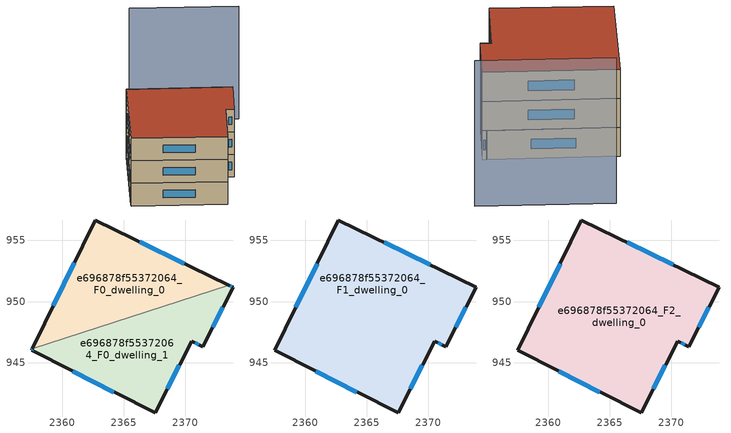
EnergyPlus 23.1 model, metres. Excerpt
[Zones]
e696878f55372064_F0_dwelling_0
 floor ground (EU_floor_Construction): 2373.55,951.33 2357.57,946.17 2362.7,956.64 z0
 wall outside (EU_wall_Construction): 2373.55,951.33 2362.7,956.64 2357.57,946.17 z0:3
 wall to e696878f55372064_F0_dwelling_1 (EU_wall_Construction): 2357.57,946.17 2373.55,951.33 z0:3
 window (EU_Window_Construction): 2360.99,953.15 2359.28,949.66 / 2369.94,953.1 2366.32,954.87 z1:2
e696878f55372064_F0_dwelling_1
 floor ground (EU_floor_Construction): 2373.91,951.15 2371.44,946.31 2370.53,946.78 2367.56,940.92 2357.49,946.01 2357.57,946.17 2373.55,951.33 z0
 wall outside (EU_wall_Construction): 2357.57,946.17 2357.49,946.01 2367.56,940.92 2370.53,946.78 2371.44,946.31 2373.91,951.15 2373.55,951.33 z0:3
 window (EU_Window_Construction): 2360.85,944.32 2364.21,942.62 / 2357.54,946.12 2357.52,946.07 / 2373.79,951.21 2373.67,951.27 / 2372.26,947.93 2373.09,949.54 / 2370.83,946.63 2371.14,946.47 / 2368.55,942.88 2369.54,944.83 z1:2
e696878f55372064_F1_dwelling_0
 floor to e696878f55372064_F0_dwelling_0 (EU_floor_Construction): 2373.55,951.33 2357.57,946.17 2362.7,956.64 z3
 floor to e696878f55372064_F0_dwelling_1 (EU_floor_Construction): 2373.91,951.15 2371.44,946.31 2370.53,946.78 2367.56,940.92 2357.49,946.01 2357.57,946.17 2373.55,951.33 z3
 wall outside (EU_wall_Construction): 2367.56,940.92 2370.53,946.78 2371.44,946.31 2373.91,951.15 2362.7,956.64 2357.49,946.01 2367.56,940.92 z3:6
 window (EU_Window_Construction): 2368.55,942.88 2369.54,944.83 / 2360.85,944.32 2364.21,942.62 / 2360.97,953.1 2359.23,949.56 / 2370.18,952.98 2366.44,954.81 / 2372.26,947.93 2373.09,949.54 / 2370.83,946.63 2371.14,946.47 z4:5
e696878f55372064_F2_dwelling_0
 floor to e696878f55372064_F1_dwelling_0 (EU_floor_Construction): 2373.91,951.15 2371.44,946.31 2370.53,946.78 2367.56,940.92 2357.49,946.01 2362.7,956.64 z6
 wall outside (EU_wall_Construction): 2367.56,940.92 2370.53,946.78 2371.44,946.31 2373.91,951.15 2362.7,956.64 2357.49,946.01 2367.56,940.92 z6:9
 window (EU_Window_Construction): 2368.55,942.88 2369.54,944.83 / 2360.85,944.32 2364.21,942.62 / 2360.97,953.1 2359.23,949.56 / 2370.18,952.98 2366.44,954.81 / 2372.26,947.93 2373.09,949.54 / 2370.83,946.63 2371.14,946.47 z7:8
 roof outside (EU_roof_Construction): 2371.44,946.31 2373.91,951.15 2362.7,956.64 2357.49,946.01 2367.56,940.92 2370.53,946.78 z9
shading: 2378.72,958.4 2367.25,964.13 z0:15
[Building]
EU S2 Campaign: North Axis=0; Terrain=City; Solar Distribution=FullExterior
[Site:Location]
Bologna: Latitude=44.5; Longitude=11.25; Time Zone=1; Elevation=37
[SizingPeriod:WeatherFileDays]
AnnualSizingPeriod: Begin Month=1; Begin Day of Month=1; End Month=12; End Day of Month=31; Day of Week for Start Day=Monday; Use Weather File Daylight Saving Period=No; Use Weather File Rain and Snow Indicators=No
[MATERIAL]
EU_InternalMass_Material: Roughness=MediumRough; Thickness=0.1; Conductivity=1; Density=1800; Specific Heat=900; Thermal Absorptance=0.9; Solar Absorptance=0.7; Visible Absorptance=0.7
[MATERIAL:NOMASS] Roughness=MediumRough; Thermal Absorptance=0.9; Solar Absorptance=0.7; Visible Absorptance=0.7
Name | Thermal Resistance
EU_wall_NoMass | 0.937881
EU_roof_NoMass | 0.548572
EU_floor_NoMass | 0.71348
[WINDOWMATERIAL:SIMPLEGLAZINGSYSTEM]
EU_Window_SimpleGlazing: UFactor=4.25633; Solar Heat Gain Coefficient=0.85; Visible Transmittance=0.85
[CONSTRUCTION]
EU_wall_Construction: EU_wall_NoMass
EU_roof_Construction: EU_roof_NoMass
EU_floor_Construction: EU_floor_NoMass
EU_Window_Construction: EU_Window_SimpleGlazing
EU_InternalMass_Construction: EU_InternalMass_Material
[ZONE] Type=1; Multiplier=1; Ceiling Height=autocalculate; Floor Area=autocalculate; Part of Total Floor Area=Yes
Name | Volume
e696878f55372064_F0_dwelling_0 | 211.363
e696878f55372064_F1_dwelling_0 | 422.714
e696878f55372064_F2_dwelling_0 | 422.722
e696878f55372064_F0_dwelling_1 | 211.353
[INTERNALMASS] Construction=EU_InternalMass_Construction
Name | Zone or ZoneList | Surface Area
e696878f55372064_F0_dwelling_0_EU_InternalMass | e696878f55372064_F0_dwelling_0 | 70.4544
e696878f55372064_F0_dwelling_1_EU_InternalMass | e696878f55372064_F0_dwelling_1 | 70.4509
e696878f55372064_F1_dwelling_0_EU_InternalMass | e696878f55372064_F1_dwelling_0 | 140.907
e696878f55372064_F2_dwelling_0_EU_InternalMass | e696878f55372064_F2_dwelling_0 | 140.907
[OTHEREQUIPMENT] Fuel Type=Electricity; Design Level Calculation Method=Watts/Area; Power per Zone Floor Area=1; Fraction Latent=0; Fraction Radiant=0; Fraction Lost=0; Carbon Dioxide Generation Rate=0; EndUse Subcategory=EU_Step8_InternalGains
Name | Zone or ZoneList or Space or SpaceList | Schedule
EU_Step8_InternalGain_e696878f55372064_F0_dwelling_0_f000 | e696878f55372064_F0_dwelling_0 | EU_Step8_GainSchedule_e696878f55372064_F0_dwelling_0_f000
EU_Step8_InternalGain_e696878f55372064_F0_dwelling_1_f000 | e696878f55372064_F0_dwelling_1 | EU_Step8_GainSchedule_e696878f55372064_F0_dwelling_1_f000
EU_Step8_InternalGain_e696878f55372064_F1_dwelling_0_f000 | e696878f55372064_F1_dwelling_0 | EU_Step8_GainSchedule_e696878f55372064_F1_dwelling_0_f000
EU_Step8_InternalGain_e696878f55372064_F2_dwelling_0_f000 | e696878f55372064_F2_dwelling_0 | EU_Step8_GainSchedule_e696878f55372064_F2_dwelling_0_f000
[ZONEVENTILATION:DESIGNFLOWRATE] Schedule=EU_AlwaysOn; Design Flow Rate Calculation Method=AirChanges/Hour; Air Changes per Hour=0.687892; Ventilation Type=Natural; Fan Pressure Rise=0; Fan Total Efficiency=1; Constant Term Coefficient=1; Temperature Term Coefficient=0; Velocity Term Coefficient=0; Velocity Squared Term Coefficient=0; Minimum Indoor Temperature=-100; Maximum Indoor Temperature=100; Delta Temperature=-100; Minimum Outdoor Temperature=-100; Maximum Outdoor Temperature=100; Maximum Wind Speed=40
Name | Zone or ZoneList or Space or SpaceList
EU_ConstantAir_e696878f55372064_F0_dwelling_0 | e696878f55372064_F0_dwelling_0
EU_ConstantAir_e696878f55372064_F0_dwelling_1 | e696878f55372064_F0_dwelling_1
EU_ConstantAir_e696878f55372064_F1_dwelling_0 | e696878f55372064_F1_dwelling_0
EU_ConstantAir_e696878f55372064_F2_dwelling_0 | e696878f55372064_F2_dwelling_0
[HVACTEMPLATE:THERMOSTAT] Constant Heating Setpoint=20; Constant Cooling Setpoint=50
EU_HeatOnly_e696878f55372064_F0_dwelling_0; EU_HeatOnly_e696878f55372064_F0_dwelling_1; EU_HeatOnly_e696878f55372064_F1_dwelling_0; EU_HeatOnly_e696878f55372064_F2_dwelling_0
[HVACTEMPLATE:ZONE:IDEALLOADSAIRSYSTEM] System Availability Schedule=EU_AlwaysOn; Maximum Heating Supply Air Temperature=50; Minimum Cooling Supply Air Temperature=13; Maximum Heating Supply Air Humidity Ratio=0.0156; Minimum Cooling Supply Air Humidity Ratio=0.0077; Heating Limit=NoLimit; Cooling Limit=NoLimit; Heating Availability Schedule=EU_AlwaysOn; Cooling Availability Schedule=EU_CoolingOff; Dehumidification Control Type=ConstantSensibleHeatRatio; Cooling Sensible Heat Ratio=0.7; Dehumidification Setpoint=60; Humidification Control Type=None; Humidification Setpoint=30; Outdoor Air Method=None; Outdoor Air Flow Rate per Person=0.00944; Outdoor Air Flow Rate per Zone Floor Area=0; Outdoor Air Flow Rate per Zone=0; Demand Controlled Ventilation Type=None; Outdoor Air Economizer Type=NoEconomizer; Heat Recovery Type=None; Sensible Heat Recovery Effectiveness=0.7; Latent Heat Recovery Effectiveness=0.65
Name | Template Thermostat
e696878f55372064_F0_dwelling_0 | EU_HeatOnly_e696878f55372064_F0_dwelling_0
e696878f55372064_F0_dwelling_1 | EU_HeatOnly_e696878f55372064_F0_dwelling_1
e696878f55372064_F1_dwelling_0 | EU_HeatOnly_e696878f55372064_F1_dwelling_0
e696878f55372064_F2_dwelling_0 | EU_HeatOnly_e696878f55372064_F2_dwelling_0
[SIZING:ZONE] Zone Cooling Design Supply Air Temperature Input Method=SupplyAirTemperature; Zone Cooling Design Supply Air Temperature=13; Zone Heating Design Supply Air Temperature Input Method=SupplyAirTemperature; Zone Heating Design Supply Air Temperature=50; Zone Cooling Design Supply Air Humidity Ratio=0.008; Zone Heating Design Supply Air Humidity Ratio=0.008; Cooling Design Air Flow Method=DesignDay; Cooling Design Air Flow Rate=0; Cooling Minimum Air Flow per Zone Floor Area=0.000762; Cooling Minimum Air Flow=0; Cooling Minimum Air Flow Fraction=0.2; Heating Design Air Flow Method=DesignDay; Heating Design Air Flow Rate=0; Heating Maximum Air Flow per Zone Floor Area=0.002032; Heating Maximum Air Flow=0.141576; Heating Maximum Air Flow Fraction=0.3; Account for Dedicated Outdoor Air System=No; Dedicated Outdoor Air System Control Strategy=NeutralSupplyAir; Dedicated Outdoor Air Low Setpoint Temperature for Design=autosize; Dedicated Outdoor Air High Setpoint Temperature for Design=autosize; Zone Load Sizing Method=Sensible Load Only No Latent Load; Zone Latent Cooling Design Supply Air Humidity Ratio Input Method=HumidityRatioDifference; Zone Cooling Design Supply Air Humidity Ratio Difference=0.005; Zone Latent Heating Design Supply Air Humidity Ratio Input Method=HumidityRatioDifference; Zone Humidification Design Supply Air Humidity Ratio Difference=0.005
e696878f55372064_F0_dwelling_0; e696878f55372064_F0_dwelling_1; e696878f55372064_F1_dwelling_0; e696878f55372064_F2_dwelling_0
[SCHEDULE:CONSTANT]
Name | Hourly Value
EU_AlwaysOn | 1
EU_CoolingOff | 0
[SCHEDULE:FILE] Column Number=1; Rows to Skip at Top=0; Number of Hours of Data=8760; Column Separator=Comma; Interpolate to Timestep=No; Minutes per Item=60; Adjust Schedule for Daylight Savings=Yes
Name | File
EU_Step8_GainSchedule_e696878f55372064_F0_dwelling_0_f000 | ../../schedules/e696878f55372064/e696878f55372064_F0_dwelling_0_f000_gain.csv
EU_Step8_GainSchedule_e696878f55372064_F0_dwelling_1_f000 | ../../schedules/e696878f55372064/e696878f55372064_F0_dwelling_1_f000_gain.csv
EU_Step8_GainSchedule_e696878f55372064_F1_dwelling_0_f000 | ../../schedules/e696878f55372064/e696878f55372064_F1_dwelling_0_f000_gain.csv
EU_Step8_GainSchedule_e696878f55372064_F2_dwelling_0_f000 | ../../schedules/e696878f55372064/e696878f55372064_F2_dwelling_0_f000_gain.csv
